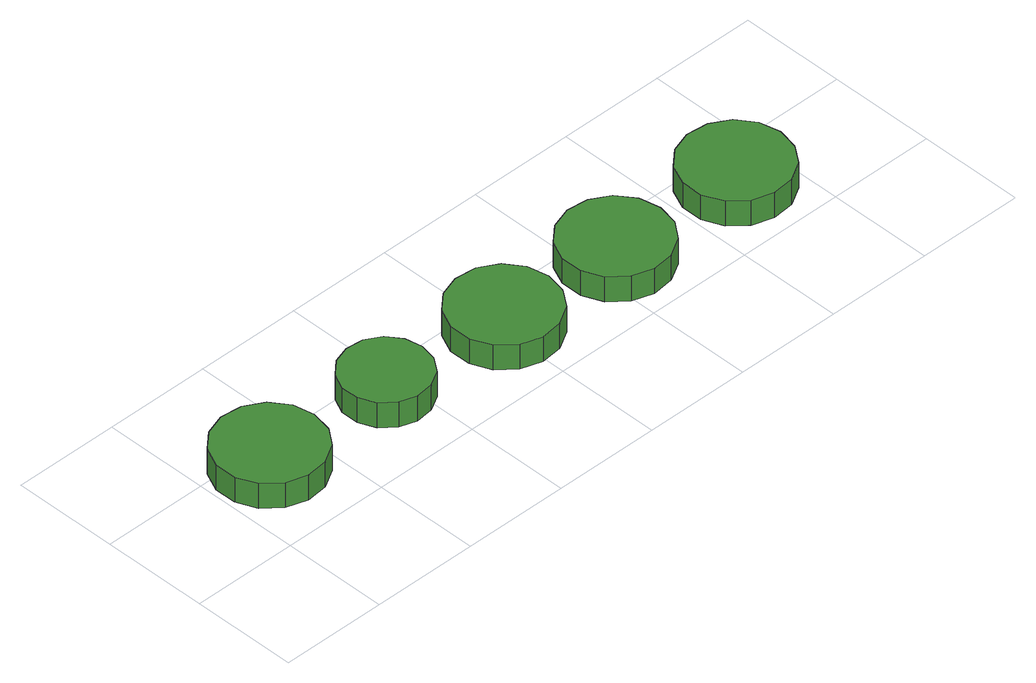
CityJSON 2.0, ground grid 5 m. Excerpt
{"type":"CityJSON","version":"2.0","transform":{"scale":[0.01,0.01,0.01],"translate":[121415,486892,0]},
"CityObjects":{
"tree1":{"type":"SolitaryVegetationObject","attributes":{"function":"something"},"geometry":[{"type":"MultiSurface","lod":"1","boundaries":[[[0,1,2,3,4,5,6,7,8,9,10,11,12,13,14]],[[15,16,17,18,19,20,21,22,23,24,25,26,27,28,29]],[[0,29,28,1]],[[1,28,27,2]],[[2,27,26,3]],[[3,26,25,4]],[[4,25,24,5]],[[5,24,23,6]],[[6,23,22,7]],[[7,22,21,8]],[[8,21,20,9]],[[9,20,19,10]],[[10,19,18,11]],[[11,18,17,12]],[[12,17,16,13]],[[13,16,15,14]],[[14,15,29,0]]]}]},
"tree2":{"type":"SolitaryVegetationObject","attributes":{"function":"something"},"geometry":[{"type":"MultiSurface","lod":"1","boundaries":[[[30,31,32,33,34,35,36,37,38,39,40,41,42,43,44]],[[45,46,47,48,49,50,51,52,53,54,55,56,57,58,59]],[[30,59,58,31]],[[31,58,57,32]],[[32,57,56,33]],[[33,56,55,34]],[[34,55,54,35]],[[35,54,53,36]],[[36,53,52,37]],[[37,52,51,38]],[[38,51,50,39]],[[39,50,49,40]],[[40,49,48,41]],[[41,48,47,42]],[[42,47,46,43]],[[43,46,45,44]],[[44,45,59,30]]]}]},
"tree3":{"type":"SolitaryVegetationObject","attributes":{"function":"something"},"geometry":[{"type":"MultiSurface","lod":"1","boundaries":[[[60,61,62,63,64,65,66,67,68,69,70,71,72,73,74]],[[75,76,77,78,79,80,81,82,83,84,85,86,87,88,89]],[[60,89,88,61]],[[61,88,87,62]],[[62,87,86,63]],[[63,86,85,64]],[[64,85,84,65]],[[65,84,83,66]],[[66,83,82,67]],[[67,82,81,68]],[[68,81,80,69]],[[69,80,79,70]],[[70,79,78,71]],[[71,78,77,72]],[[72,77,76,73]],[[73,76,75,74]],[[74,75,89,60]]]}]},
"tree4":{"type":"SolitaryVegetationObject","attributes":{"function":"something"},"geometry":[{"type":"MultiSurface","lod":"1","boundaries":[[[90,91,92,93,94,95,96,97,98,99,100,101,102,103,104]],[[105,106,107,108,109,110,111,112,113,114,115,116,117,118,119]],[[90,119,118,91]],[[91,118,117,92]],[[92,117,116,93]],[[93,116,115,94]],[[94,115,114,95]],[[95,114,113,96]],[[96,113,112,97]],[[97,112,111,98]],[[98,111,110,99]],[[99,110,109,100]],[[100,109,108,101]],[[101,108,107,102]],[[102,107,106,103]],[[103,106,105,104]],[[104,105,119,90]]]}]},
"tree5":{"type":"SolitaryVegetationObject","attributes":{"function":"something"},"geometry":[{"type":"MultiSurface","lod":"1","boundaries":[[[120,121,122,123,124,125,126,127,128,129,130,131,132,133,134]],[[135,136,137,138,139,140,141,142,143,144,145,146,147,148,149]],[[120,149,148,121]],[[121,148,147,122]],[[122,147,146,123]],[[123,146,145,124]],[[124,145,144,125]],[[125,144,143,126]],[[126,143,142,127]],[[127,142,141,128]],[[128,141,140,129]],[[129,140,139,130]],[[130,139,138,131]],[[131,138,137,132]],[[132,137,136,133]],[[133,136,135,134]],[[134,135,149,120]]]}]}
},
"vertices":[
[491,363,169],[470,464,169],[409,547,169],[320,598,169],[218,609,169],[120,577,169],[43,509,169],[1,415,169],[1,312,169],[43,218,169],[120,149,169],[218,117,169],[320,128,169],[409,179,169],[470,262,169],[470,262,40],[409,179,40],[320,128,40],[218,117,40],[120,149,40],[43,218,40],[1,312,40],[1,415,40],[43,509,40],[120,577,40],[218,609,40],[320,598,40],[409,547,40],[470,464,40],[491,363,40],
[1092,370,155],[1075,452,155],[1026,520,155],[953,562,155],[870,570,155],[790,545,155],[727,488,155],[693,412,155],[693,328,155],[727,251,155],[790,195,155],[870,169,155],[953,178,155],[1026,220,155],[1075,288,155],[1075,288,26],[1026,220,26],[953,178,26],[870,169,26],[790,195,26],[727,251,26],[693,328,26],[693,412,26],[727,488,26],[790,545,26],[870,570,26],[953,562,26],[1026,520,26],[1075,452,26],[1092,370,26],
[1751,332,147],[1729,433,147],[1669,516,147],[1580,568,147],[1477,578,147],[1380,547,147],[1303,478,147],[1261,384,147],[1261,281,147],[1303,187,147],[1380,118,147],[1477,86,147],[1580,97,147],[1669,148,147],[1729,232,147],[1729,232,18],[1669,148,18],[1580,97,18],[1477,86,18],[1380,118,18],[1303,187,18],[1261,281,18],[1261,384,18],[1303,478,18],[1380,547,18],[1477,578,18],[1580,568,18],[1669,516,18],[1729,433,18],[1751,332,18],
[2350,317,149],[2329,418,149],[2268,501,149],[2179,552,149],[2077,563,149],[1979,531,149],[1902,463,149],[1861,369,149],[1861,266,149],[1902,172,149],[1979,103,149],[2077,71,149],[2179,82,149],[2268,133,149],[2329,216,149],[2329,216,20],[2268,133,20],[2179,82,20],[2077,71,20],[1979,103,20],[1902,172,20],[1861,266,20],[1861,369,20],[1902,463,20],[1979,531,20],[2077,563,20],[2179,552,20],[2268,501,20],[2329,418,20],[2350,317,20],
[3018,324,136],[2996,424,136],[2936,508,136],[2847,559,136],[2744,570,136],[2646,538,136],[2570,469,136],[2528,375,136],[2528,272,136],[2570,178,136],[2646,109,136],[2744,78,136],[2847,88,136],[2936,140,136],[2996,223,136],[2996,223,7],[2936,140,7],[2847,88,7],[2744,78,7],[2646,109,7],[2570,178,7],[2528,272,7],[2528,375,7],[2570,469,7],[2646,538,7],[2744,570,7],[2847,559,7],[2936,508,7],[2996,424,7],[3018,324,7]
]}
